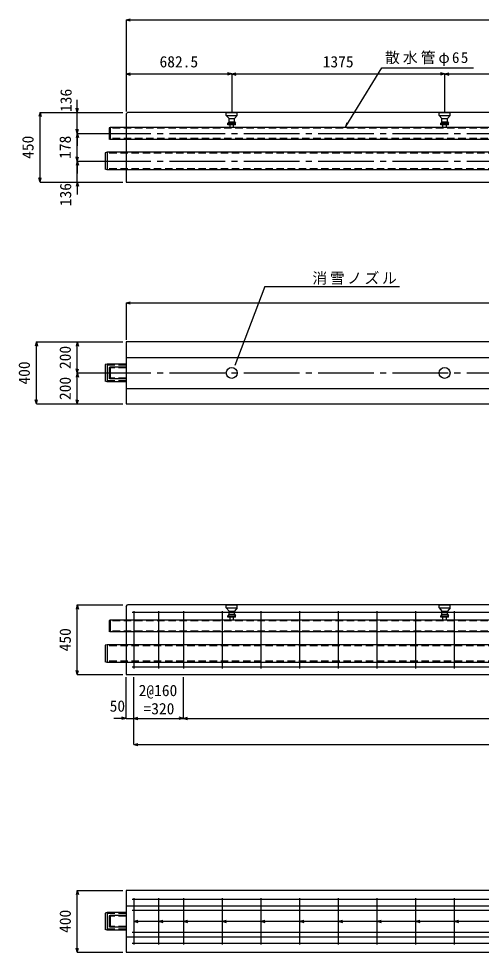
# Model space of a CAD drawing. Units: millimetres on the paper, enlarged 15 times, with parts at other scales. Extents: x -4937 to 2347, y -3080 to 1486.
# Drawn here: x -4937 to -3816, y -1048 to 1211 of the extents above; entities that cross this region are included whole.
import ezdxf
from ezdxf.enums import TextEntityAlignment as Align

# ---------------------------------------------------------------- set-up
doc = ezdxf.new("R2010")
doc.units = ezdxf.units.MM
doc.header["$LTSCALE"] = 15
doc.linetypes.add('CHAIN2', pattern=[12, 9, -1, 1, -1])
doc.linetypes.add('DASHED1', pattern=[1.8, 1.2, -0.6])
for name, color, linetype in [('1-0', 4, 'Continuous'), ('1-1_製品図', 3, 'Continuous'), ('1-2_HIVP', 4, 'Continuous'), ('1-3_鉄筋', 2, 'Continuous'), ('1-4', 7, 'Continuous'), ('1-6', 4, 'Continuous')]:
    doc.layers.add(name, color=color, linetype=linetype)
doc.styles.add('ＭＳ ゴシック', font='')
doc.styles.get('ＭＳ ゴシック').set_extended_font_data('MS Gothic')

msp = doc.modelspace()

# ---------------------------------------------------------------- linework, layer by layer
at = {"layer": '1-0'}
for p, q in [((-4340.56, 563.14), (-4413.23, 371.91)), ((-4340.56, 563.14), (-4014.34, 563.14)), ((-4657.88, -973.03), (-4647.74, -970.31)), ((-4597.88, -973.03), (-4587.74, -970.31)), ((-4537.88, -973.03), (-4527.74, -970.31)), ((-4444.13, -973.03), (-4433.99, -970.31)), ((-4350.38, -973.03), (-4340.24, -970.31)), ((-4256.63, -973.03), (-4246.49, -970.31)), ((-4162.88, -973.03), (-4152.74, -970.31)), ((-4069.13, -973.03), (-4058.99, -970.31)), ((-3975.38, -973.03), (-3965.24, -970.31)), ((-3881.63, -973.03), (-3871.49, -970.31)), ((-4657.88, -973.03), (-4647.74, -975.75)), ((-4657.88, -973.03), (-2397.36, -973.03)), ((-4597.88, -973.03), (-4587.74, -975.75)), ((-4537.88, -973.03), (-4527.74, -975.75)), ((-4444.13, -973.03), (-4433.99, -975.75)), ((-4350.38, -973.03), (-4340.24, -975.75)), ((-4256.63, -973.03), (-4246.49, -975.75)), ((-4162.88, -973.03), (-4152.74, -975.75)), ((-4069.13, -973.03), (-4058.99, -975.75)), ((-3975.38, -973.03), (-3965.24, -975.75)), ((-3881.63, -973.03), (-3871.49, -975.75))]:
    msp.add_line(p, q, dxfattribs=at)
at = {"layer": '1-1_製品図'}
for p, q in [((-4676.63, 980.69), (-4672.88, 984.44)), ((-4676.63, 980.69), (-4676.63, 815.69)), ((-4676.63, 815.69), (-2617.88, 815.69)), ((-4676.63, 391.45), (-2617.88, 391.45)), ((-4676.63, 316.45), (-2617.88, 316.45)), ((-4676.63, -211.01), (-4672.88, -207.26)), ((-4676.63, -935.53), (-2617.88, -935.53)), ((-4676.63, -1010.53), (-2617.88, -1010.53))]:
    msp.add_line(p, q, dxfattribs=at)
at = {"layer": '1-1_製品図', "color": 7, "linetype": 'CHAIN2'}
for p, q in [((-4751.63, 933.44), (-2542.88, 933.44)), ((-4751.63, 866.69), (-2542.88, 866.69)), ((-4751.63, 353.95), (-2542.88, 353.95))]:
    msp.add_line(p, q, dxfattribs=at)
at = {"layer": '1-1_製品図'}
for points in [[(-2617.88, 980.69), (-2621.63, 984.44), (-4672.88, 984.44)], [(-4676.63, -211.01), (-4676.63, -376.01), (-2617.88, -376.01)], [(-2617.88, -211.01), (-2621.63, -207.26), (-4672.88, -207.26)]]:
    msp.add_lwpolyline(points, dxfattribs=at)
for points in [[(-4676.63, 278.95), (-2617.88, 278.95), (-2617.88, 428.95), (-4676.63, 428.95)], [(-2617.88, -898.03), (-4676.63, -898.03), (-4676.63, -1048.03), (-2617.88, -1048.03)]]:
    msp.add_lwpolyline(points, close=True, dxfattribs=at)
at = {"layer": '1-2_HIVP', "color": 7}
for p, q in [((-4144.03, 950.17), (-4057.06, 1092.16)), ((-4057.06, 1092.16), (-3835.5, 1092.16)), ((-4144.03, 950.17), (-4141.05, 960.24))]:
    msp.add_line(p, q, dxfattribs=at)
at = {"layer": '1-2_HIVP'}
for p, q in [((-4714.88, 947.69), (-4717.88, 946.88)), ((-4717.88, 946.88), (-4717.88, 919.99)), ((-2666.62, 947.69), (-4714.88, 947.69)), ((-4714.88, 947.69), (-4714.88, 919.19)), ((-4714.88, 919.19), (-4717.88, 919.99)), ((-2666.62, 919.19), (-4714.88, 919.19)), ((-4722.38, 888.06), (-4727.26, 886.75)), ((-4727.26, 886.75), (-4727.26, 846.62)), ((-4722.38, 888.06), (-4722.38, 845.31)), ((-2673.59, 888.06), (-4722.38, 888.06)), ((-4722.38, 845.31), (-4727.26, 846.62)), ((-2673.59, 845.31), (-4722.38, 845.31)), ((-4722.38, 375.33), (-4727.26, 374.02)), ((-4727.26, 374.02), (-4727.26, 333.88)), ((-4722.38, 375.33), (-4722.38, 332.58)), ((-4676.63, 375.33), (-4722.38, 375.33)), ((-4714.88, 368.2), (-4717.88, 367.4)), ((-4717.88, 367.4), (-4717.88, 340.51)), ((-4714.88, 368.2), (-4714.88, 339.7)), ((-4676.63, 368.2), (-4714.88, 368.2)), ((-4714.88, 339.7), (-4717.88, 340.51)), ((-4676.63, 339.7), (-4714.88, 339.7)), ((-4722.38, 332.58), (-4727.26, 333.88)), ((-4676.63, 332.58), (-4722.38, 332.58)), ((-4714.88, -244.01), (-4717.88, -244.82)), ((-4717.88, -244.82), (-4717.88, -271.71)), ((-2666.62, -244.01), (-4714.88, -244.01)), ((-4714.88, -244.01), (-4714.88, -272.51)), ((-4714.88, -272.51), (-4717.88, -271.71)), ((-2666.62, -272.51), (-4714.88, -272.51)), ((-4722.38, -303.64), (-4727.26, -304.94)), ((-4727.26, -304.94), (-4727.26, -345.08)), ((-4722.38, -303.64), (-4722.38, -346.39)), ((-2673.59, -303.64), (-4722.38, -303.64)), ((-4722.38, -346.39), (-4727.26, -345.08)), ((-2673.59, -346.39), (-4722.38, -346.39)), ((-4722.38, -951.65), (-4727.26, -952.96)), ((-4727.26, -952.96), (-4727.26, -993.1)), ((-4722.38, -951.65), (-4722.38, -994.4)), ((-4676.63, -951.65), (-4722.38, -951.65)), ((-4714.88, -958.78), (-4717.88, -959.58)), ((-4717.88, -959.58), (-4717.88, -986.47)), ((-4714.88, -958.78), (-4714.88, -987.28)), ((-4676.63, -958.78), (-4714.88, -958.78)), ((-4722.38, -994.4), (-4727.26, -993.1)), ((-4714.88, -987.28), (-4717.88, -986.47)), ((-4676.63, -987.28), (-4714.88, -987.28)), ((-4676.63, -994.4), (-4722.38, -994.4))]:
    msp.add_line(p, q, dxfattribs=at)
at = {"layer": '1-2_HIVP', "linetype": 'DASHED1'}
for p, q in [((-2666.17, 946), (-4717.88, 946)), ((-2666.17, 920.87), (-4717.88, 920.87)), ((-2674.31, 885.4), (-4727.26, 885.4)), ((-2674.31, 847.97), (-4727.26, 847.97)), ((-4676.63, 372.66), (-4727.26, 372.66)), ((-4676.63, 366.51), (-4717.88, 366.51)), ((-4676.63, 341.39), (-4717.88, 341.39)), ((-4676.63, 335.24), (-4727.26, 335.24)), ((-2666.17, -245.7), (-4717.88, -245.7)), ((-2666.17, -270.82), (-4717.88, -270.82)), ((-2674.31, -306.3), (-4727.26, -306.3)), ((-2674.31, -343.72), (-4727.26, -343.72)), ((-4676.63, -954.32), (-4727.26, -954.32)), ((-4676.63, -960.47), (-4717.88, -960.47)), ((-4676.63, -991.74), (-4727.26, -991.74)), ((-4676.63, -985.59), (-4717.88, -985.59))]:
    msp.add_line(p, q, dxfattribs=at)
at = {"layer": '1-3_鉄筋'}
for p, q in [((-4657.88, -222.26), (-4657.88, -361.01)), ((-4597.88, -222.26), (-4597.88, -361.01)), ((-4537.88, -222.26), (-4537.88, -361.01)), ((-4444.13, -222.26), (-4444.13, -361.01)), ((-4350.38, -222.26), (-4350.38, -361.01)), ((-4256.63, -222.26), (-4256.63, -361.01)), ((-4162.88, -222.26), (-4162.88, -361.01)), ((-4069.13, -222.26), (-4069.13, -361.01)), ((-3975.38, -222.26), (-3975.38, -361.01)), ((-3881.63, -222.26), (-3881.63, -361.01)), ((-2631.01, -226.01), (-4661.63, -226.01)), ((-4661.63, -357.26), (-2627.26, -357.26)), ((-2632.88, -920.53), (-4661.63, -920.53)), ((-4657.88, -916.78), (-4657.88, -1029.28)), ((-4597.88, -916.78), (-4597.88, -1029.28)), ((-4537.88, -916.78), (-4537.88, -1029.28)), ((-4444.13, -916.78), (-4444.13, -1029.28)), ((-4350.38, -916.78), (-4350.38, -1029.28)), ((-4256.63, -916.78), (-4256.63, -1029.28)), ((-4162.88, -916.78), (-4162.88, -1029.28)), ((-4069.13, -916.78), (-4069.13, -1029.28)), ((-3975.38, -916.78), (-3975.38, -1029.28)), ((-3881.63, -916.78), (-3881.63, -1029.28)), ((-2632.88, -946.78), (-4661.63, -946.78)), ((-4661.63, -999.28), (-2632.88, -999.28)), ((-4661.63, -1025.53), (-2632.88, -1025.53))]:
    msp.add_line(p, q, dxfattribs=at)
at = {"layer": '1-4'}
for p, q in [((-4433.82, 976.94), (-4433.82, 984.44)), ((-4433.82, 984.44), (-4407.57, 984.44)), ((-4433.82, 976.94), (-4427.26, 969.44)), ((-4433.82, 976.94), (-4407.57, 976.94)), ((-4407.57, 976.94), (-4414.13, 969.44)), ((-4407.57, 976.94), (-4407.57, 984.44)), ((-3918.2, 976.94), (-3918.2, 984.44)), ((-3918.2, 984.44), (-3891.95, 984.44)), ((-3918.2, 976.94), (-3911.63, 969.44)), ((-3918.2, 976.94), (-3891.95, 976.94)), ((-3891.95, 976.94), (-3898.51, 969.44)), ((-3891.95, 976.94), (-3891.95, 984.44)), ((-4427.26, 961.94), (-4430.07, 958.19)), ((-4430.07, 958.19), (-4411.32, 958.19)), ((-4427.26, 961.94), (-4427.26, 969.44)), ((-4427.26, 969.44), (-4414.13, 969.44)), ((-4427.26, 961.94), (-4414.13, 961.94)), ((-4424.82, 947.74), (-4424.82, 954.44)), ((-4416.57, 947.74), (-4416.57, 954.44)), ((-4414.13, 961.94), (-4414.13, 969.44)), ((-4414.13, 961.94), (-4411.32, 958.19)), ((-4411.32, 954.44), (-4411.32, 958.19)), ((-3911.63, 961.94), (-3914.45, 958.19)), ((-3914.45, 958.19), (-3895.7, 958.19)), ((-3911.63, 961.94), (-3911.63, 969.44)), ((-3911.63, 969.44), (-3898.51, 969.44)), ((-3911.63, 961.94), (-3898.51, 961.94)), ((-3909.2, 947.74), (-3909.2, 954.44)), ((-3900.95, 947.74), (-3900.95, 954.44)), ((-3898.51, 961.94), (-3898.51, 969.44)), ((-3898.51, 961.94), (-3895.7, 958.19)), ((-3895.7, 954.44), (-3895.7, 958.19)), ((-4433.82, -214.76), (-4433.82, -207.26)), ((-4433.82, -207.26), (-4407.57, -207.26)), ((-4433.82, -214.76), (-4427.26, -222.26)), ((-4433.82, -214.76), (-4407.57, -214.76)), ((-4427.26, -229.76), (-4427.26, -222.26)), ((-4427.26, -222.26), (-4414.13, -222.26)), ((-4407.57, -214.76), (-4414.13, -222.26)), ((-4414.13, -229.76), (-4414.13, -222.26)), ((-4407.57, -214.76), (-4407.57, -207.26)), ((-3918.2, -214.76), (-3918.2, -207.26)), ((-3918.2, -207.26), (-3891.95, -207.26)), ((-3918.2, -214.76), (-3911.63, -222.26)), ((-3918.2, -214.76), (-3891.95, -214.76)), ((-3911.63, -229.76), (-3911.63, -222.26)), ((-3911.63, -222.26), (-3898.51, -222.26)), ((-3891.95, -214.76), (-3898.51, -222.26)), ((-3898.51, -229.76), (-3898.51, -222.26)), ((-3891.95, -214.76), (-3891.95, -207.26)), ((-4427.26, -229.76), (-4430.07, -233.51)), ((-4430.07, -233.51), (-4411.32, -233.51)), ((-4427.26, -229.76), (-4414.13, -229.76)), ((-4424.82, -243.96), (-4424.82, -237.26)), ((-4416.57, -243.96), (-4416.57, -237.26)), ((-4414.13, -229.76), (-4411.32, -233.51)), ((-4411.32, -237.26), (-4411.32, -233.51)), ((-3911.63, -229.76), (-3914.45, -233.51)), ((-3914.45, -233.51), (-3895.7, -233.51)), ((-3911.63, -229.76), (-3898.51, -229.76)), ((-3909.2, -243.96), (-3909.2, -237.26)), ((-3900.95, -243.96), (-3900.95, -237.26)), ((-3898.51, -229.76), (-3895.7, -233.51)), ((-3895.7, -237.26), (-3895.7, -233.51))]:
    msp.add_line(p, q, dxfattribs=at)
for points in [[(-4411.32, 954.44), (-4430.07, 954.44), (-4430.07, 958.19)], [(-3895.7, 954.44), (-3914.45, 954.44), (-3914.45, 958.19)], [(-4411.32, -237.26), (-4430.07, -237.26), (-4430.07, -233.51)], [(-3895.7, -237.26), (-3914.45, -237.26), (-3914.45, -233.51)]]:
    msp.add_lwpolyline(points, dxfattribs=at)
for centre in [(-4420.7, 353.95), (-3905.07, 353.95)]:
    msp.add_circle(centre, 13.12, dxfattribs=at)
at = {"layer": '1-6'}
for p, q in [((-4676.63, 1208.46), (-4666.49, 1211.18)), ((-4676.63, 1208.46), (-2617.88, 1208.46)), ((-4676.63, 1208.46), (-4666.49, 1205.74)), ((-4676.63, 1208.46), (-4676.63, 1077.56)), ((-4676.63, 1077.56), (-4666.49, 1080.28)), ((-4676.63, 1077.56), (-4666.49, 1080.28)), ((-4676.63, 1077.56), (-4646.63, 1077.56)), ((-4676.63, 1077.56), (-4666.49, 1074.85)), ((-4676.63, 1077.56), (-4676.63, 986.95)), ((-4676.63, 1077.56), (-4420.7, 1077.56)), ((-4676.63, 1077.56), (-4666.49, 1074.85)), ((-4420.7, 1077.56), (-4430.84, 1080.28)), ((-4420.7, 1077.56), (-4430.84, 1074.85)), ((-4420.7, 1077.56), (-4410.55, 1080.28)), ((-4420.7, 1077.56), (-4420.7, 986.95)), ((-4420.7, 1077.56), (-3905.07, 1077.56)), ((-4420.7, 1077.56), (-4410.55, 1074.85)), ((-3905.07, 1077.56), (-3915.21, 1080.28)), ((-3905.07, 1077.56), (-3915.21, 1074.85)), ((-3905.07, 1077.56), (-3894.93, 1080.28)), ((-3905.07, 1077.56), (-3905.07, 986.95)), ((-3905.07, 1077.56), (-3389.45, 1077.56)), ((-3905.07, 1077.56), (-3894.93, 1074.85)), ((-4794.64, 984.44), (-4797.36, 994.58)), ((-4794.64, 984.44), (-4794.64, 1014.44)), ((-4794.64, 984.44), (-4791.92, 994.58)), ((-4884.96, 984.44), (-4887.68, 974.29)), ((-4884.96, 815.69), (-4884.96, 984.44)), ((-4884.96, 984.44), (-4882.24, 974.29)), ((-4884.96, 984.44), (-4794.64, 984.44)), ((-4794.64, 933.44), (-4794.64, 984.44)), ((-4794.64, 984.44), (-4684.5, 984.44)), ((-4794.64, 933.44), (-4794.64, 963.44)), ((-4794.64, 933.44), (-4797.36, 943.58)), ((-4794.64, 933.44), (-4797.36, 923.29)), ((-4794.64, 933.44), (-4791.92, 943.58)), ((-4794.64, 866.69), (-4794.64, 933.44)), ((-4794.64, 933.44), (-4684.5, 933.44)), ((-4794.64, 933.44), (-4794.64, 903.44)), ((-4794.64, 933.44), (-4791.92, 923.29)), ((-4794.64, 866.69), (-4794.64, 896.69)), ((-4794.64, 866.69), (-4797.36, 876.83)), ((-4794.64, 866.69), (-4797.36, 856.54)), ((-4794.64, 866.69), (-4791.92, 876.83)), ((-4794.64, 815.69), (-4794.64, 866.69)), ((-4794.64, 866.69), (-4684.5, 866.69)), ((-4794.64, 866.69), (-4794.64, 836.69)), ((-4794.64, 866.69), (-4791.92, 856.54)), ((-4884.96, 815.69), (-4887.68, 825.83)), ((-4884.96, 815.69), (-4882.24, 825.83)), ((-4884.96, 815.69), (-4794.64, 815.69)), ((-4794.64, 815.69), (-4797.36, 805.54)), ((-4794.64, 815.69), (-4794.64, 785.69)), ((-4794.64, 815.69), (-4791.92, 805.54)), ((-4794.64, 815.69), (-4684.5, 815.69)), ((-4676.63, 523.52), (-4666.49, 526.24)), ((-4676.63, 523.52), (-2617.88, 523.52)), ((-4676.63, 523.52), (-4666.49, 520.8)), ((-4676.63, 523.52), (-4676.63, 433.82)), ((-4893.83, 428.95), (-4896.55, 418.81)), ((-4893.83, 278.95), (-4893.83, 428.95)), ((-4893.83, 428.95), (-4891.12, 418.81)), ((-4893.83, 428.95), (-4794.64, 428.95)), ((-4794.64, 428.95), (-4797.36, 418.81)), ((-4794.64, 353.95), (-4794.64, 428.95)), ((-4794.64, 428.95), (-4791.92, 418.81)), ((-4794.64, 428.95), (-4684.5, 428.95)), ((-4794.64, 353.95), (-4797.36, 364.09)), ((-4794.64, 353.95), (-4791.92, 364.09)), ((-4794.64, 353.95), (-4797.36, 343.81)), ((-4794.64, 278.95), (-4794.64, 353.95)), ((-4794.64, 353.95), (-4791.92, 343.81)), ((-4794.64, 353.95), (-4684.5, 353.95)), ((-4893.83, 278.95), (-4896.55, 289.09)), ((-4893.83, 278.95), (-4891.12, 289.09)), ((-4893.83, 278.95), (-4794.64, 278.95)), ((-4794.64, 278.95), (-4797.36, 289.09)), ((-4794.64, 278.95), (-4791.92, 289.09)), ((-4794.64, 278.95), (-4684.5, 278.95)), ((-4794.64, -207.26), (-4797.36, -217.4)), ((-4794.64, -376.01), (-4794.64, -207.26)), ((-4794.64, -207.26), (-4791.92, -217.4)), ((-4794.64, -207.26), (-4684.5, -207.26)), ((-4794.64, -376.01), (-4797.36, -365.87)), ((-4794.64, -376.01), (-4791.92, -365.87)), ((-4794.64, -376.01), (-4684.5, -376.01)), ((-4676.63, -481.86), (-4676.63, -382.33)), ((-4657.88, -481.86), (-4657.88, -382.33)), ((-4537.88, -481.86), (-4537.88, -382.33)), ((-4676.63, -481.86), (-4706.63, -481.86)), ((-4676.63, -481.86), (-4686.78, -479.14)), ((-4676.63, -481.86), (-4686.78, -484.57)), ((-4676.63, -481.86), (-4657.88, -481.86)), ((-4657.88, -481.86), (-4647.74, -479.14)), ((-4657.88, -481.86), (-4647.74, -479.14)), ((-4657.88, -481.86), (-4627.88, -481.86)), ((-4657.88, -481.86), (-4647.74, -484.57)), ((-4657.88, -481.86), (-4537.88, -481.86)), ((-4657.88, -481.86), (-4647.74, -484.57)), ((-4657.88, -545.06), (-4657.88, -481.86)), ((-4537.88, -481.86), (-4548.03, -479.14)), ((-4537.88, -481.86), (-4548.03, -484.57)), ((-4537.88, -481.86), (-4527.74, -479.14)), ((-4537.88, -481.86), (-2756.63, -481.86)), ((-4537.88, -481.86), (-4527.74, -484.57)), ((-4657.88, -545.06), (-4647.74, -542.35)), ((-4657.88, -545.06), (-2617.88, -545.06)), ((-4657.88, -545.06), (-4647.74, -547.78)), ((-4794.64, -898.03), (-4797.36, -908.17)), ((-4794.64, -1048.03), (-4794.64, -898.03)), ((-4794.64, -898.03), (-4791.92, -908.17)), ((-4794.64, -898.03), (-4684.5, -898.03)), ((-4794.64, -1048.03), (-4797.36, -1037.89)), ((-4794.64, -1048.03), (-4791.92, -1037.89)), ((-4794.64, -1048.03), (-4684.5, -1048.03))]:
    msp.add_line(p, q, dxfattribs=at)

# ---------------------------------------------------------------- texts
at = {"layer": '1-0', "color": 7, "char_height": 26.39, "attachment_point": 7, "style": 'ＭＳ ゴシック'}
for s, insert in [('\\T1.2;散水管φ65', (-4049.66, 1096.8)), ('\\T1.17;消雪ノズル', (-4225.37, 567.25))]:
    msp.add_mtext(s, dxfattribs=dict(at, insert=insert))
at = {"layer": '1-6', "style": 'ＭＳ ゴシック'}
for s, p in [('682.5', (-4595.54, 1085.06)), ('1375', (-4200.38, 1085.06)), ('2@160', (-4646.02, -436.41)), ('50', (-4716.36, -473.99)), ('=320', (-4634.37, -480.4))]:
    msp.add_text(s, height=27.49, dxfattribs=at).set_placement(p, align=Align.BOTTOM_LEFT)
for s, p in [('136', (-4800.15, 985.4)), ('450', (-4892.46, 871.94)), ('178', (-4802.14, 871.94)), ('136', (-4801.25, 757.41)), ('200', (-4802.14, 363.33)), ('400', (-4901.33, 325.83)), ('200', (-4802.14, 288.33)), ('450', (-4802.14, -319.76)), ('400', (-4802.14, -1001.15))]:
    msp.add_text(s, height=27.49, rotation=90, dxfattribs=at).set_placement(p, align=Align.BOTTOM_LEFT)

doc.saveas('drawing.dxf')
